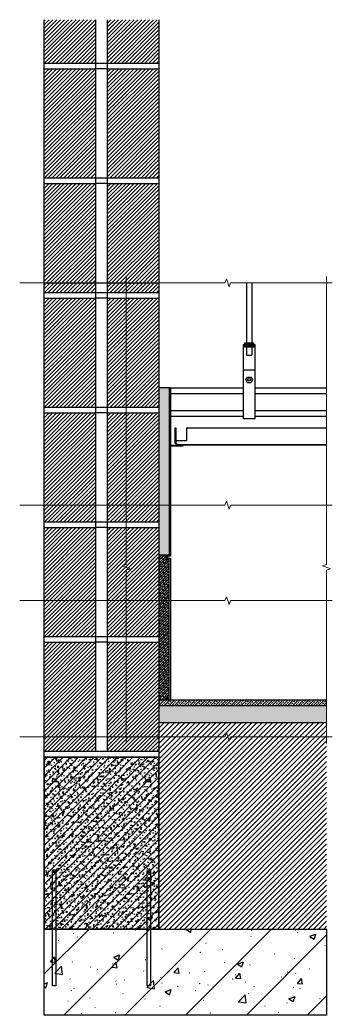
# Model space of a CAD drawing. Header units: millimetres. Extents: x 6321 to 120763, y -355 to 15211.
# Drawn here: x 47744 to 48288, y 7902 to 9637 of the extents above; entities that cross this region are included whole.
import ezdxf

# ---------------------------------------------------------------- set-up
doc = ezdxf.new("R2010")
doc.units = ezdxf.units.MM
for name, color, linetype, lineweight in [('_ACM-A-ANNO-DIMS', 2, 'Continuous', 13), ('_ACM-A-DETL-PATT', 8, 'Continuous', 0), ('IA10-16 Floor Detail$0$A-ELEV-HATC-8', 8, 'Continuous', 5)]:
    doc.layers.add(name, color=color, linetype=linetype, lineweight=lineweight)
for name, color, linetype in [('I-DETL-LW01', 1, 'Continuous'), ('I-DETL-LW02', 2, 'Continuous'), ('I-DETL-LW08', 8, 'Continuous'), ('I-DETL-LW251', 251, 'Continuous'), ('I-SECT-LW01', 1, 'Continuous'), ('I-SECT-LW251-PATT', 251, 'Continuous'), ('WALL TYPE$0$GREY', 8, 'Continuous'), ('WALL TYPE$0$HATCH', 8, 'Continuous'), ('WALL TYPE$0$I-SECT-LW03', 3, 'Continuous'), ('WALL TYPE$0$RED', 1, 'Continuous'), ('WALL TYPE$0$YELLOW', 2, 'Continuous')]:
    doc.layers.add(name, color=color, linetype=linetype)

msp = doc.modelspace()

# ---------------------------------------------------------------- hatches: boundary and pattern name
h = msp.add_hatch(color=256)
h.dxf.hatch_style = 1
edge = h.paths.add_edge_path()
edge.add_arc((47803.8, 8310.9), 3, 0, 180)
edge.add_arc((47803.8, 8310.9), 3, 180, 360)
edge = h.paths.add_edge_path()
edge.add_arc((47968.9, 8310.9), 3, 0, 180)
edge.add_arc((47968.9, 8310.9), 3, 180, 360)
edge = h.paths.add_edge_path()
edge.add_arc((47968.9, 8152.8), 3, 0, 180)
edge.add_arc((47968.9, 8152.8), 3, 180, 360)
edge = h.paths.add_edge_path()
edge.add_arc((47803.8, 8152.8), 3, 0, 180)
edge.add_arc((47803.8, 8152.8), 3, 180, 360)
h = msp.add_hatch()
h.set_pattern_fill('0-钢筋混凝土001-DOM', color=250, scale=15, pattern_type=2)
h.set_pattern_definition([(45, (-7909.9, 9871.09), (-53.03301, 53.03301), []), (50, (-7909.9, 9871.09), (107.58903, -9.41282), [11.25, -123.75]), (355, (-7909.9, 9871.09), (-20.8127, 112.82882), [9, -99]), (100.4514, (-7900.93, 9870.3), (86.7764, 103.41593), [9.56103, -105.17132]), (46.1842, (-7909.9, 9901.09), (160.08616, -24.82785), [16.875, -185.625]), (96.6356, (-7896.56, 9899.02), (140.1994, 146.1177), [14.34154, -157.75695]), (351.1842, (-7909.9, 9901.09), (140.1993, 146.1178), [13.5, -148.5]), (21, (-7894.9, 9893.59), (89.53606, -60.39283), [11.25, -123.75]), (326, (-7894.9, 9893.59), (36.4973, 108.7725), [9, -99]), (71.4514, (-7887.44, 9888.56), (126.0334, 48.37957), [9.56103, -105.17132]), (37.5, (-7909.898, 9871.09), (1.823978, 49.934078), [0.75, -97.8, 0.75, -100.5, 0.75, -99.375]), (7.5, (-7909.9, 9871.09), (39.46043, 59.161757), [0.75, -57.3, 0.75, -95.55, 0.75, -37.875]), (327.5, (-7943.348, 9871.09), (80.073365, -3.38323), [0.75, -37.5, 0.75, -117, 0.75, -155.25]), (317.5, (-7958.35, 9871.09), (87.477925, 15.01575), [0.75, -48.75, 0.75, -77.7, 0.75, -110.25])])
h.paths.add_polyline_path([(47786.4, 7901.8), (47786.4, 8051.8), (48278.6, 8051.8), (48278.6, 7901.8)])
at = {"layer": '_ACM-A-DETL-PATT'}
h = msp.add_hatch(dxfattribs=at)
h.set_pattern_fill('ANSI31', color=256, scale=2)
h.set_pattern_definition([(45, (47986.3555, 8051.815), (-4.49013, 4.49013), [])])
h.paths.add_polyline_path([(48278.6, 8411.8), (47986.4, 8411.8), (47986.4, 8051.8), (48278.6, 8051.8)])
at = {"layer": 'I-DETL-LW251'}
h = msp.add_hatch(dxfattribs=at)
h.set_pattern_fill('ANSI38', color=250)
h.set_pattern_definition([(45, (47986.3555, 8451.815), (-2.245064, 2.245064), []), (135, (47986.3555, 8451.815), (-6.735192, 2.245064), [7.9375, -4.7625])])
h.paths.add_polyline_path([(47999.4, 8703.8), (47986.4, 8703.8), (47986.4, 8451.8), (47999.4, 8451.8), (47999.4, 8453.8), (48004.4, 8453.8), (48004.4, 8696.8), (47999.4, 8696.8)])
at = {"layer": 'I-SECT-LW251-PATT'}
h = msp.add_hatch(dxfattribs=at)
h.set_pattern_fill('AR-SAND', color=256, scale=0.05, angle=270)
h.set_pattern_definition([(307.5, (47986.3555, 8703.7666), (2.447066, 0.080002), [0, -1.9304, 0, -2.159, 0, -2.06375]), (277.5, (47986.3555, 8703.7666), (3.584126, -2.247616), [0, -1.0414, 0, -1.7399, 0, -0.66675]), (237.5, (47986.3555, 8705.3287), (0.007186, -3.954962), [0, -0.635, 0, -2.286, 0, -2.9845]), (227.5, (47986.3555, 8705.3287), (1.114647, -3.817782), [0, -0.3175, 0, -1.4986, 0, -1.7145])])
h.paths.add_polyline_path([(48004.4, 8995.6), (47986.4, 8995.6), (47986.4, 8703.8), (48004.4, 8703.8)])
at = {"layer": 'IA10-16 Floor Detail$0$A-ELEV-HATC-8'}
h = msp.add_hatch(dxfattribs=at)
h.set_pattern_fill('ANSI33', color=8)
h.set_pattern_definition([(45, (47986.3555, 8441.815), (-4.49013, 4.49013), []), (45, (47990.8456, 8441.815), (-4.49013, 4.49013), [3.175, -1.5875])])
h.paths.add_polyline_path([(48278.6, 8441.8), (48278.6, 8451.8), (47986.4, 8451.8), (47986.4, 8441.8)])
at = {"layer": 'WALL TYPE$0$HATCH'}
h = msp.add_hatch(dxfattribs=at)
h.set_pattern_fill('LINE', color=256, scale=5, angle=45, style=0)
h.set_pattern_definition([(45, (47527.9326, 8191.507), (-3.367596, 3.367596), [])])
h.paths.add_polyline_path([(47986.4, 9637.1), (47896.4, 9637.1), (47896.4, 9561.8), (47986.4, 9561.8)])
h.paths.add_polyline_path([(47876.4, 9637.1), (47786.4, 9637.1), (47786.4, 9561.8), (47876.4, 9561.8)])
h = msp.add_hatch(dxfattribs=at)
h.set_pattern_fill('LINE', color=256, scale=5, angle=45, style=0)
h.set_pattern_definition([(45, (47527.9326, 7991.507), (-3.367596, 3.367596), [])])
h.paths.add_polyline_path([(47786.4, 9551.8), (47876.4, 9551.8), (47876.4, 9361.8), (47786.4, 9361.8)])
h.paths.add_polyline_path([(47896.4, 9361.8), (47986.4, 9361.8), (47986.4, 9551.8), (47896.4, 9551.8)])
h = msp.add_hatch(dxfattribs=at)
h.set_pattern_fill('LINE', color=256, scale=5, angle=45, style=0)
h.set_pattern_definition([(45, (47527.9326, 7791.507), (-3.367596, 3.367596), [])])
h.paths.add_polyline_path([(47786.4, 9351.8), (47876.4, 9351.8), (47876.4, 9161.8), (47786.4, 9161.8)])
h.paths.add_polyline_path([(47896.4, 9161.8), (47986.4, 9161.8), (47986.4, 9351.8), (47896.4, 9351.8)])
h = msp.add_hatch(dxfattribs=at)
h.set_pattern_fill('LINE', color=256, scale=5, angle=45, style=0)
h.set_pattern_definition([(45, (47527.9326, 7591.507), (-3.367596, 3.367596), [])])
h.paths.add_polyline_path([(47786.4, 9151.8), (47876.4, 9151.8), (47876.4, 8961.8), (47786.4, 8961.8)])
h.paths.add_polyline_path([(47896.4, 8961.8), (47986.4, 8961.8), (47986.4, 9151.8), (47896.4, 9151.8)])
h = msp.add_hatch(dxfattribs=at)
h.set_pattern_fill('LINE', color=256, scale=5, angle=45, style=0)
h.set_pattern_definition([(45, (47527.9326, 7391.507), (-3.367596, 3.367596), [])])
h.paths.add_polyline_path([(47786.4, 8951.8), (47876.4, 8951.8), (47876.4, 8761.8), (47786.4, 8761.8)])
h.paths.add_polyline_path([(47896.4, 8761.8), (47986.4, 8761.8), (47986.4, 8951.8), (47896.4, 8951.8)])
h = msp.add_hatch(dxfattribs=at)
h.set_pattern_fill('LINE', color=256, scale=5, angle=45, style=0)
h.set_pattern_definition([(45, (47527.9326, 7191.507), (-3.367596, 3.367596), [])])
h.paths.add_polyline_path([(47786.4, 8751.8), (47876.4, 8751.8), (47876.4, 8561.8), (47786.4, 8561.8)])
h.paths.add_polyline_path([(47896.4, 8561.8), (47986.4, 8561.8), (47986.4, 8751.8), (47896.4, 8751.8)])
h = msp.add_hatch(dxfattribs=at)
h.set_pattern_fill('LINE', color=256, scale=5, angle=45, style=0)
h.set_pattern_definition([(45, (47527.9326, 6991.507), (-3.367596, 3.367596), [])])
h.paths.add_polyline_path([(47786.4, 8551.8), (47876.4, 8551.8), (47876.4, 8361.8), (47786.4, 8361.8)])
h.paths.add_polyline_path([(47896.4, 8361.8), (47986.4, 8361.8), (47986.4, 8551.8), (47896.4, 8551.8)])
h = msp.add_hatch(dxfattribs=at)
h.set_pattern_fill('AR-SAND', color=8, scale=0.1)
h.set_pattern_definition([(37.5, (47986.3555, 8411.815), (-0.160003, 4.89413), [0, -3.8608, 0, -4.318, 0, -4.1275]), (7.5, (47986.3555, 8411.815), (4.49523, 7.16825), [0, -2.0828, 0, -3.4798, 0, -1.3335]), (327.5, (47983.2313, 8411.815), (7.909924, 0.01437), [0, -1.27, 0, -4.572, 0, -5.969]), (317.5, (47983.231, 8411.815), (7.63556, 2.2293), [0, -0.635, 0, -2.9972, 0, -3.429])])
h.paths.add_polyline_path([(48278.6, 8411.8), (48278.6, 8441.8), (47986.4, 8441.8), (47986.4, 8411.8)])
h = msp.add_hatch(dxfattribs=at)
h.set_pattern_fill('LINE', color=256, scale=3, angle=45, style=0)
h.set_pattern_definition([(45, (47667.933, 6691.5), (-6.73519, 6.73519), [])])
h.paths.add_polyline_path([(47986.4, 8051.8), (47986.4, 8351.8), (47786.4, 8351.8), (47786.4, 8051.8)])
h = msp.add_hatch(dxfattribs=at)
h.set_pattern_fill('AR-CONC', color=256, scale=0.1, angle=45, style=0)
h.set_pattern_definition([(95, (47667.933, 6691.5), (14.00947, 11.75534), [1.905, -20.955]), (40, (47667.933, 6691.5), (-16.00185, 11.01767), [1.524, -16.76406]), (145.4514, (47669.1, 6692.48), (-1.99238, 22.77301), [1.619, -17.80902]), (91.1842, (47664.34, 6695.092), (22.14102, 16.19534), [2.8575, -31.4325]), (141.6356, (47666.186, 6696.441), (-0.70866, 34.28268), [2.4285, -26.71356]), (36.1842, (47664.34, 6695.092), (-0.70866, 34.28268), [2.286, -25.14597]), (66, (47667.035, 6695.99), (17.952, 3.48951), [1.905, -20.955]), (11, (47667.035, 6695.99), (-8.654, 17.39412), [1.524, -16.764]), (116.4514, (47668.53, 6696.28), (9.298, 20.88363), [1.619, -17.809]), (82.5, (47667.9326, 6691.5), (-5.760547, 6.197341), [0, -16.5608, 0, -17.018, 0, -16.8275]), (52.5, (47667.933, 6691.5), (-2.358973, 11.8087), [0, -9.7028, 0, -16.1798, 0, -6.4135]), (12.5, (47663.9274, 6687.4945), (9.992786, 9.18262), [0, -6.35, 0, -19.812, 0, -26.289]), (2.5, (47662.131, 6685.698), (8.67639, 12.27224), [0, -8.255, 0, -13.1572, 0, -18.669])])
h.paths.add_polyline_path([(47986.4, 8051.8), (47986.4, 8351.8), (47786.4, 8351.8), (47786.4, 8051.8)])

# ---------------------------------------------------------------- linework, layer by layer
at = {"layer": '_ACM-A-ANNO-DIMS', "linetype": 'Continuous', "ltscale": 2, "elevation": -6.9}
for points in [[(48288.2, 9178.6), (48111.4, 9178.6), (48108.9, 9171.7), (48103.9, 9185.5), (48101.4, 9178.6), (47744.1, 9178.6)], [(48288.2, 8790.8), (48111.4, 8790.8), (48108.9, 8784), (48103.9, 8797.7), (48101.4, 8790.8), (47744.1, 8790.8)], [(48288.2, 8790.8), (48111.4, 8790.8), (48108.9, 8784), (48103.9, 8797.7), (48101.4, 8790.8), (47744.1, 8790.8)], [(48288.2, 8624.6), (48111.4, 8624.6), (48108.9, 8617.7), (48103.9, 8631.4), (48101.4, 8624.6), (47744.1, 8624.6)], [(48288.2, 8386.9), (48111.4, 8386.9), (48108.9, 8380.1), (48103.9, 8393.8), (48101.4, 8386.9), (47744.1, 8386.9)]]:
    msp.add_lwpolyline(points, dxfattribs=at)
at = {"layer": '_ACM-A-ANNO-DIMS', "linetype": 'Continuous', "ltscale": 2}
for points in [[(47929.4, 9189.8), (47929.4, 8687.6), (47922.5, 8685.1), (47936.3, 8680.1), (47929.4, 8677.6), (47929.4, 8375.3)], [(48278.6, 9189.8), (48278.6, 8687.6), (48271.7, 8685.1), (48285.5, 8680.1), (48278.6, 8677.6), (48278.6, 8375.3)]]:
    msp.add_lwpolyline(points, dxfattribs=at)
at = {"layer": 'I-DETL-LW01'}
for p, q in [((47986.4, 8441.8), (48278.6, 8441.8)), ((47986.4, 8411.8), (48278.6, 8411.8))]:
    msp.add_line(p, q, dxfattribs=at)
at = {"layer": 'I-DETL-LW02'}
for p, q in [((48034.6, 8925.6, 6.9), (48278.6, 8925.6, 6.9)), ((48034.6, 8925.6, 6.9), (48034.6, 8903.6, 6.9)), ((48015.6, 8903.6, 6.9), (48034.6, 8903.6, 6.9)), ((47986.4, 8451.8), (48278.6, 8451.8))]:
    msp.add_line(p, q, dxfattribs=at)
at = {"layer": 'I-DETL-LW02', "elevation": 6.9}
for points in [[(48006.4, 8995.6), (47986.4, 8995.6)], [(48278.6, 8895.6), (48018.1, 8895.6), (48014.6, 8899.1), (48014.6, 8925.6), (48015.6, 8925.6), (48015.6, 8899.5), (48018.5, 8896.6), (48278.6, 8896.6)]]:
    msp.add_lwpolyline(points, dxfattribs=at)
at = {"layer": 'I-DETL-LW02'}
msp.add_lwpolyline([(48006.4, 8995.6), (48006.4, 8703.8)], dxfattribs=at)
msp.add_lwpolyline([(47999.4, 8451.8), (47999.4, 8453.8), (48004.4, 8453.8), (48004.4, 8696.8), (47999.4, 8696.8), (47999.4, 8703.8), (48006.4, 8703.8), (48006.4, 8701.8), (48001.4, 8701.8), (48001.4, 8698.8), (48006.4, 8698.8), (48006.4, 8451.8)], close=True, dxfattribs=at)
at = {"layer": 'I-DETL-LW08'}
for p, q in [((48139.2, 9178.6, 6.3), (48139.2, 9074.2, 6.3)), ((48148.2, 9178.6, 6.3), (48148.2, 9074.2, 6.3)), ((48153.7, 9069.5, 6.9), (48133.7, 9069.5, 6.9)), ((48138.8, 9071.3, 6.9), (48138.8, 9074.2, 6.9)), ((48138.8, 9066.4, 6.9), (48138.8, 9069.5, 6.9)), ((48139.2, 9071.3, 6.9), (48139.2, 9069.5, 6.9)), ((48139.2, 9066.4, 6.9), (48139.2, 9052.6, 6.9)), ((48148.2, 9071.3, 6.9), (48148.2, 9069.5, 6.9)), ((48148.2, 9066.4, 6.9), (48148.2, 9052.6, 6.9)), ((48148.6, 9071.3, 6.9), (48148.6, 9074.2, 6.9)), ((48148.6, 9066.4, 6.9), (48148.6, 9069.5, 6.9)), ((48139.2, 9052.6, 6.9), (48148.2, 9052.6, 6.9)), ((48153.7, 9026.3, 6.4), (48133.7, 9026.3, 6.4)), ((48133.7, 8955.6, 6.9), (48006.4, 8955.6, 6.9)), ((48278.6, 8955.6, 6.9), (48153.7, 8955.6, 6.9)), ((48133.7, 8945.6, 6.9), (48006.4, 8945.6, 6.9)), ((48278.6, 8945.6, 6.9), (48153.7, 8945.6, 6.9))]:
    msp.add_line(p, q, dxfattribs=at)
for points, elevation in [([(48153.7, 8941.3), (48133.7, 8941.3), (48133.7, 9071.3), (48153.7, 9071.3)], 6.4), ([(48151.4, 9071.3), (48136, 9071.3), (48136, 9074.2), (48151.4, 9074.2)], 6.4), ([(48151.4, 9066.4), (48136, 9066.4), (48136, 9069.5), (48151.4, 9069.5)], 6.4), ([(48140.9, 9004.4), (48138.1, 9009.3), (48140.9, 9014.1), (48146.5, 9014.1), (48149.3, 9009.3), (48146.5, 9004.4)], 5.8)]:
    msp.add_lwpolyline(points, close=True, dxfattribs=dict(at, elevation=elevation))
at = {"layer": 'I-DETL-LW08', "elevation": 6.9}
for points in [[(48006.4, 8995.6), (48133.7, 8995.6)], [(48153.7, 8995.6), (48278.6, 8995.6)], [(48006.4, 8985.6), (48133.7, 8985.6)], [(48153.7, 8985.6), (48278.6, 8985.6)]]:
    msp.add_lwpolyline(points, dxfattribs=at)
at = {"layer": 'I-DETL-LW08'}
msp.add_lwpolyline([(48006.4, 8916.6), (48006.4, 8894.6), (48028.4, 8894.6), (48028.4, 8895.6), (48022.4, 8895.6), (48022.4, 8895.1), (48006.9, 8895.1), (48006.9, 8910.6), (48007.4, 8910.6), (48007.4, 8916.6)], close=True, dxfattribs=at)
msp.add_circle((48143.7, 9009.3, 6.4), 2.4, dxfattribs=at)
at = {"layer": 'I-SECT-LW01'}
for points in [[(48004.4, 8995.6), (48004.4, 8703.8)], [(48004.4, 8703.8), (47986.4, 8703.8)]]:
    msp.add_lwpolyline(points, dxfattribs=at)
at = {"layer": 'WALL TYPE$0$GREY'}
for p, q in [((47876.4, 9561.8), (47896.4, 9561.8)), ((47896.4, 9551.8), (47876.4, 9551.8)), ((47876.4, 9361.8), (47896.4, 9361.8)), ((47876.4, 9361.8), (47896.4, 9361.8)), ((47896.4, 9351.8), (47876.4, 9351.8)), ((47896.4, 9351.8), (47876.4, 9351.8)), ((47876.4, 9161.8), (47896.4, 9161.8)), ((47896.4, 9151.8), (47876.4, 9151.8)), ((47876.4, 8961.8), (47896.4, 8961.8)), ((47876.4, 8961.8), (47896.4, 8961.8)), ((47896.4, 8951.8), (47876.4, 8951.8)), ((47896.4, 8951.8), (47876.4, 8951.8)), ((47876.4, 8761.8), (47896.4, 8761.8)), ((47896.4, 8751.8), (47876.4, 8751.8)), ((47876.4, 8561.8), (47896.4, 8561.8)), ((47896.4, 8551.8), (47876.4, 8551.8)), ((47876.4, 8361.8), (47896.4, 8361.8)), ((47896.4, 8351.8), (47876.4, 8351.8))]:
    msp.add_line(p, q, dxfattribs=at)
at = {"layer": 'WALL TYPE$0$I-SECT-LW03'}
for points in [[(47986.4, 8051.8), (47786.4, 8051.8), (47786.4, 9178.6), (47986.4, 9178.6)], [(47786.4, 7901.8), (47786.4, 8051.8), (48278.6, 8051.8), (48278.6, 7901.8)]]:
    msp.add_lwpolyline(points, close=True, dxfattribs=at)
at = {"layer": 'WALL TYPE$0$RED', "color": 3}
msp.add_lwpolyline([(47986.4, 8051.8), (47986.4, 8351.8), (47786.4, 8351.8), (47786.4, 8051.8)], close=True, dxfattribs=at)
for centre in [(47803.8, 8310.9, 0), (47968.9, 8310.9, 0), (47803.8, 8152.8, 0), (47968.9, 8152.8, 0)]:
    msp.add_circle(centre, 3, dxfattribs=at)
at = {"layer": 'WALL TYPE$0$YELLOW'}
for p, q in [((47786.4, 8361.8), (47786.4, 9637.1)), ((47876.4, 8361.8), (47876.4, 9637.1)), ((47896.4, 9637.1), (47896.4, 8361.8)), ((47986.4, 9637.1), (47986.4, 8361.8)), ((47786.4, 9561.8), (47876.4, 9561.8)), ((47896.4, 9561.8), (47986.4, 9561.8)), ((47786.4, 9551.8), (47876.4, 9551.8)), ((47896.4, 9551.8), (47986.4, 9551.8)), ((47786.4, 9361.8), (47876.4, 9361.8)), ((47786.4, 9361.8), (47876.4, 9361.8)), ((47896.4, 9361.8), (47986.4, 9361.8)), ((47896.4, 9361.8), (47986.4, 9361.8)), ((47786.4, 9351.8), (47876.4, 9351.8)), ((47786.4, 9351.8), (47876.4, 9351.8)), ((47896.4, 9351.8), (47986.4, 9351.8)), ((47896.4, 9351.8), (47986.4, 9351.8)), ((47786.4, 9161.8), (47876.4, 9161.8)), ((47786.4, 9151.8), (47876.4, 9151.8)), ((47896.4, 9161.8), (47986.4, 9161.8)), ((47896.4, 9151.8), (47986.4, 9151.8)), ((47786.4, 8961.8), (47876.4, 8961.8)), ((47786.4, 8961.8), (47876.4, 8961.8)), ((47896.4, 8961.8), (47986.4, 8961.8)), ((47896.4, 8961.8), (47986.4, 8961.8)), ((47786.4, 8951.8), (47876.4, 8951.8)), ((47786.4, 8951.8), (47876.4, 8951.8)), ((47896.4, 8951.8), (47986.4, 8951.8)), ((47896.4, 8951.8), (47986.4, 8951.8)), ((47786.4, 8761.8), (47876.4, 8761.8)), ((47786.4, 8751.8), (47876.4, 8751.8)), ((47896.4, 8761.8), (47986.4, 8761.8)), ((47896.4, 8751.8), (47986.4, 8751.8)), ((47786.4, 8561.8), (47876.4, 8561.8)), ((47896.4, 8561.8), (47986.4, 8561.8)), ((47786.4, 8551.8), (47876.4, 8551.8)), ((47896.4, 8551.8), (47986.4, 8551.8)), ((47786.4, 8361.8), (47876.4, 8361.8)), ((47786.4, 8351.8), (47876.4, 8351.8)), ((47896.4, 8361.8), (47986.4, 8361.8)), ((47896.4, 8351.8), (47986.4, 8351.8))]:
    msp.add_line(p, q, dxfattribs=at)
at = {"layer": 'WALL TYPE$0$YELLOW', "elevation": 0}
for points in [[(47800.8, 8152.8), (47806.8, 8152.8), (47806.8, 7952.8), (47800.8, 7952.8)], [(47965.9, 8152.8), (47971.9, 8152.8), (47971.9, 7952.8), (47965.9, 7952.8)]]:
    msp.add_lwpolyline(points, close=True, dxfattribs=at)

doc.saveas('drawing.dxf')
